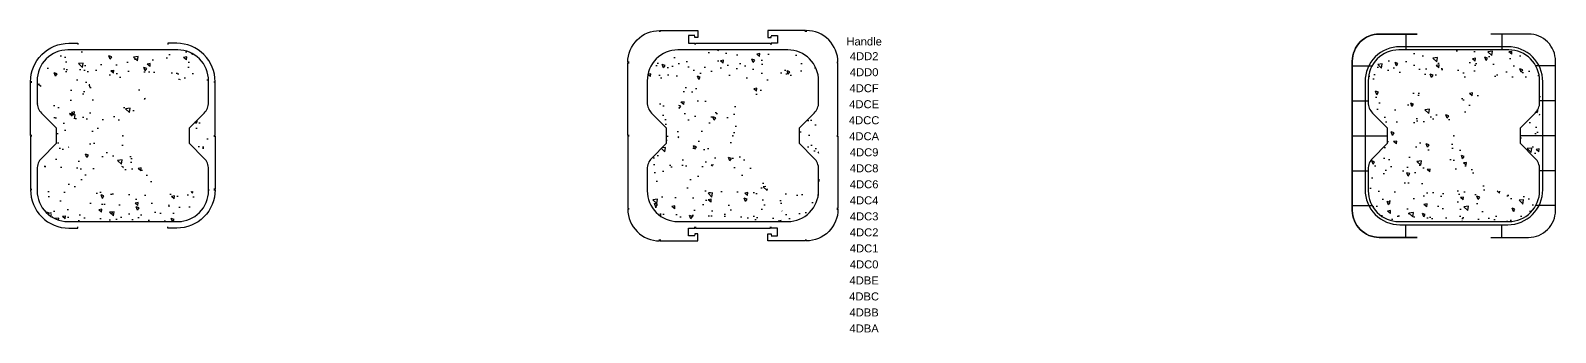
# Model space of a CAD drawing. Header units: millimetres. Extents: x -7838 to 162527, y -32093 to 60038.
# Drawn here: x 114069 to 138087, y 41486 to 46237 of the extents above; entities that cross this region are included whole.
import ezdxf

# ---------------------------------------------------------------- set-up
doc = ezdxf.new("R2010")
doc.units = ezdxf.units.MM
doc.layers.add('002 - STRUCTURAL STEEL', color=4, linetype='Continuous')
doc.layers.add('AR_TVM', color=7, linetype='Continuous')
doc.layers.add('A-COLS  CUT', color=5, linetype='Continuous', lineweight=25)
doc.styles.get("Standard").update_dxf_attribs({"font": 'arial.ttf'})

# ---------------------------------------------------------------- blocks, each defined once
blk = doc.blocks.new('A$C3f6ca57f')
at = {"layer": 'AR_TVM'}
h = blk.add_hatch(dxfattribs=at)
h.set_pattern_fill('AR-CONC', color=0, scale=3, angle=90, style=0)
h.set_pattern_definition([(140, (65844.4, 14380.63), (47.8173, 546.554), [57.15, -628.65]), (85, (65844.4, 14380.6), (-573.1705, -105.7303), [45.72, -502.9218]), (190.45144, (65848.4, 14426.17), (-525.3533, 440.8237), [48.57, -534.2707]), (136.1842, (65692, 14380.6), (126.127, 813.237), [85.725, -942.975]), (186.6356, (65702.5, 14448.4), (-742.278, 712.212), [72.855, -801.407]), (81.1842, (65692, 14380.6), (-742.278, 712.212), [68.58, -754.379]), (111, (65730.1, 14456.83), (306.7956, 454.8432), [57.15, -628.65]), (56, (65730.1, 14456.8), (-552.564, 185.406), [45.72, -502.92]), (161.45144, (65755.66, 14494.73), (-245.7683, 640.2493), [48.57, -534.27]), (127.5, (65844.4, 14380.63), (-253.6651, 9.2658), [0, -496.824, 0, -510.54, 0, -504.825]), (97.5, (65844.4, 14380.63), (-300.5417, 200.459), [0, -291.084, 0, -485.394, 0, -192.405]), (57.5, (65844.4, 14210.7), (17.18623, 406.7718), [0, -190.5, 0, -594.36, 0, -788.67]), (47.5, (65844.4, 14134.5), (-76.2795, 444.3875), [0, -247.65, 0, -394.716, 0, -560.07])])
edge = h.paths.add_edge_path()
edge.add_arc((-865, -865), 486, 178.2671, 271.7329)
edge.add_arc((-865, 865), 486, 88.2671, 181.7329)
edge.add_arc((865, -865), 486, 268.2671, 361.7329)
edge.add_arc((865, 865), 486, -1.7329, 91.7329)
edge.add_line((-879, -1350), (879, -1350))
edge.add_line((-879, 1350), (879, 1350))
edge.add_line((-1350, -879), (-1350, -475))
edge.add_arc((-1119, -528), 237, 139.8017, 167.0682, ccw=False)
edge.add_line((-1300, -375), (-1050, -125))
edge.add_line((-1050, -125), (-1050, 125))
edge.add_line((-1050, 125), (-1300, 375))
edge.add_arc((-1119, 528), 237, 192.9318, 220.1983, ccw=False)
edge.add_line((-1350, 475), (-1350, 879))
edge.add_line((1350, 879), (1350, 475))
edge.add_arc((1119, 528), 237, -40.1983, -12.9318, ccw=False)
edge.add_line((1300, 375), (1050, 125))
edge.add_line((1050, 125), (1050, -125))
edge.add_line((1050, -125), (1300, -375))
edge.add_arc((1119, -528), 237, 12.9318, 40.1983, ccw=False)
edge.add_line((1350, -475), (1350, -879))
at = {"color": 0}
blk.add_point((0, 0), dxfattribs=at)
at = {"layer": 'A-COLS  CUT', "color": 0}
blk.add_lwpolyline([(1050, 125), (1281, 356, 0.198912), (1350, 523), (1350, 865, 0.414214), (865, 1350), (-865, 1350, 0.414214), (-1350, 865), (-1350, 523, 0.198912), (-1281, 356), (-1050, 125), (-1050, -125), (-1281, -356, 0.198912), (-1350, -523), (-1350, -865, 0.414214), (-865, -1350), (865, -1350, 0.414214), (1350, -865), (1350, -523, 0.198912), (1281, -356), (1050, -125)], format="xyb", close=True, dxfattribs=at)

msp = doc.modelspace()

# ---------------------------------------------------------------- linework, layer by layer
for p, q in [((135387.40734, 46182.02618, 402), (135387.40734, 46182.02618, 2492)), ((135882.40734, 46181.96163, 402), (135882.40734, 46181.96163, 2492)), ((137092.40734, 46181.96163, 402), (137092.40734, 46181.96163, 2492)), ((137587.40734, 46182.02618, 402), (137587.40734, 46182.02618, 2492)), ((135732.40734, 45981.96163, 402), (135732.40734, 45981.96163, 2492)), ((136487.40734, 45981.96163, 402), (136487.40734, 45981.96163, 2492)), ((137242.40734, 45981.96163, 402), (137242.40734, 45981.96163, 2492)), ((134887.51606, 45681.96163, 402), (134887.51606, 45681.96163, 2492)), ((138087.29863, 45681.96163, 402), (138087.29863, 45681.96163, 2492)), ((134887.51606, 45131.96163, 402), (134887.51606, 45131.96163, 2492)), ((138087.29863, 45131.96163, 402), (138087.29863, 45131.96163, 2492)), ((134887.40734, 44581.96163, 402), (134887.40734, 44581.96163, 2492)), ((138087.40734, 44581.96163, 402), (138087.40734, 44581.96163, 2492)), ((134887.51606, 44031.96163, 402), (134887.51606, 44031.96163, 2492)), ((138087.29863, 44031.96163, 402), (138087.29863, 44031.96163, 2492)), ((134887.51606, 43481.96163, 402), (134887.51606, 43481.96163, 2492)), ((138087.29863, 43481.96163, 402), (138087.29863, 43481.96163, 2492)), ((135732.40734, 43181.96163, 402), (135732.40734, 43181.96163, 2492)), ((136487.40734, 43181.96163, 402), (136487.40734, 43181.96163, 2492)), ((137242.40734, 43181.96163, 402), (137242.40734, 43181.96163, 2492)), ((135387.40734, 42981.93033, 402), (135387.40734, 42981.93033, 2492)), ((135882.40734, 42981.96163, 402), (135882.40734, 42981.96163, 2492)), ((137092.40734, 42981.96163, 402), (137092.40734, 42981.96163, 2492)), ((137587.40734, 42981.93033, 402), (137587.40734, 42981.93033, 2492))]:
    msp.add_line(p, q)
for points in [[(123496.76641, 45736.96163), (123476.76641, 45736.96163, -0.4142135624), (123976.76641, 46236.96163), (123976.76641, 46216.96163)], [(126766.76641, 45736.96163), (126786.76641, 45736.96163, 0.4142135624), (126286.76641, 46236.96163), (126286.76641, 46216.96163)], [(114088.86426, 45431.96163), (114068.86426, 45431.96163, -0.4142135624), (114672.86426, 46035.96163), (114812.86426, 46035.96163), (114812.86426, 46015.96163)], [(116956.86426, 45431.96163), (116976.86426, 45431.96163, 0.4142135624), (116372.86426, 46035.96163), (116232.86426, 46035.96163), (116232.86426, 46015.96163)], [(114088.86426, 43731.96163), (114068.86426, 43731.96163, 0.4142135624), (114672.86426, 43127.96163), (114812.86426, 43127.96163), (114812.86426, 43147.96163)], [(116956.86426, 43731.96163), (116976.86426, 43731.96163, -0.4142135624), (116372.86426, 43127.96163), (116232.86426, 43127.96163), (116232.86426, 43147.96163)], [(123496.76641, 43426.96163), (123476.76641, 43426.96163, 0.4142135624), (123976.76641, 42926.96163), (123976.76641, 42946.96163)], [(126766.76641, 43426.96163), (126786.76641, 43426.96163, -0.4142135624), (126286.76641, 42926.96163), (126286.76641, 42946.96163)]]:
    msp.add_lwpolyline(points, format="xyb")
for points in [[(123986.76641, 46216.96163), (123986.76641, 46236.96163), (124581.76641, 46236.96163), (124581.76641, 46127.96163), (124531.76641, 46127.96163), (124531.76641, 46147.96163)], [(124531.76641, 46156.96163), (124431.76641, 46156.96163), (124431.76641, 46035.96163), (124531.76641, 46035.96163), (124531.76641, 46015.96163)], [(126276.76641, 46216.96163), (126276.76641, 46236.96163), (125681.76641, 46236.96163), (125681.76641, 46127.96163), (125731.76641, 46127.96163), (125731.76641, 46147.96163)], [(125731.76641, 46156.96163), (125831.76641, 46156.96163), (125831.76641, 46035.96163), (125731.76641, 46035.96163), (125731.76641, 46015.96163)], [(124541.76641, 46015.96163), (124541.76641, 46035.96163), (125721.76641, 46035.96163), (125721.76641, 46015.96163)], [(123496.76641, 44586.96163), (123476.76641, 44586.96163), (123476.76641, 45726.96163), (123496.76641, 45726.96163)], [(126766.76641, 44586.96163), (126786.76641, 44586.96163), (126786.76641, 45726.96163), (126766.76641, 45726.96163)], [(114088.86426, 44586.96163), (114068.86426, 44586.96163), (114068.86426, 45421.96163), (114088.86426, 45421.96163)], [(116956.86426, 44586.96163), (116976.86426, 44586.96163), (116976.86426, 45421.96163), (116956.86426, 45421.96163)], [(114088.86426, 44576.96163), (114068.86426, 44576.96163), (114068.86426, 43741.96163), (114088.86426, 43741.96163)], [(116956.86426, 44576.96163), (116976.86426, 44576.96163), (116976.86426, 43741.96163), (116956.86426, 43741.96163)], [(123496.76641, 44576.96163), (123476.76641, 44576.96163), (123476.76641, 43436.96163), (123496.76641, 43436.96163)], [(126766.76641, 44576.96163), (126786.76641, 44576.96163), (126786.76641, 43436.96163), (126766.76641, 43436.96163)], [(123986.76641, 42946.96163), (123986.76641, 42926.96163), (124581.76641, 42926.96163), (124581.76641, 43035.96163), (124531.76641, 43035.96163), (124531.76641, 43015.96163)], [(124531.76641, 43006.96163), (124431.76641, 43006.96163), (124431.76641, 43127.96163), (124531.76641, 43127.96163), (124531.76641, 43147.96163)], [(124541.76641, 43147.96163), (124541.76641, 43127.96163), (125721.76641, 43127.96163), (125721.76641, 43147.96163)], [(126276.76641, 42946.96163), (126276.76641, 42926.96163), (125681.76641, 42926.96163), (125681.76641, 43035.96163), (125731.76641, 43035.96163), (125731.76641, 43015.96163)], [(125731.76641, 43006.96163), (125831.76641, 43006.96163), (125831.76641, 43127.96163), (125731.76641, 43127.96163), (125731.76641, 43147.96163)]]:
    msp.add_lwpolyline(points)
at = {"layer": '002 - STRUCTURAL STEEL'}
for p, q in [((135732.40734, 46182.03182, 402), (135732.40734, 45931.96163, 402)), ((135732.40734, 46182.03182, 2492.5), (135732.40734, 45931.96163, 2492.5)), ((135732.40734, 46182.03182, 1969.5), (135732.40734, 45931.96163, 1969.5)), ((135732.40734, 46182.03182, 1447), (135732.40734, 45931.96163, 1447)), ((135732.40734, 46182.03182, 924.5), (135732.40734, 45931.96163, 924.5)), ((137242.40734, 46182.03182, 402), (137242.40734, 45931.96163, 402)), ((137242.40734, 46182.03182, 2492.5), (137242.40734, 45931.96163, 2492.5)), ((137242.40734, 46182.03182, 1969.5), (137242.40734, 45931.96163, 1969.5)), ((137242.40734, 46182.03182, 1447), (137242.40734, 45931.96163, 1447)), ((137242.40734, 46182.03182, 924.5), (137242.40734, 45931.96163, 924.5)), ((134887.51606, 45681.96163, 402), (135197.5094, 45681.96163, 402)), ((134887.51606, 45681.96163, 2492.5), (135197.5094, 45681.96163, 2492.5)), ((134887.51606, 45681.96163, 1969.5), (135197.5094, 45681.96163, 1969.5)), ((134887.51606, 45681.96163, 1447), (135197.5094, 45681.96163, 1447)), ((134887.51606, 45681.96163, 924.5), (135197.5094, 45681.96163, 924.5)), ((138087.29863, 45681.96163, 402), (137777.30529, 45681.96163, 402)), ((138087.29863, 45681.96163, 2492.5), (137777.30529, 45681.96163, 2492.5)), ((138087.29863, 45681.96163, 1969.5), (137777.30529, 45681.96163, 1969.5)), ((138087.29863, 45681.96163, 1447), (137777.30529, 45681.96163, 1447)), ((138087.29863, 45681.96163, 924.5), (137777.30529, 45681.96163, 924.5)), ((134887.51606, 45131.96163, 402), (135137.40734, 45131.96163, 402)), ((134887.51606, 45131.96163, 2492.5), (135137.40734, 45131.96163, 2492.5)), ((134887.51606, 45131.96163, 1969.5), (135137.40734, 45131.96163, 1969.5)), ((134887.51606, 45131.96163, 1447), (135137.40734, 45131.96163, 1447)), ((134887.51606, 45131.96163, 924.5), (135137.40734, 45131.96163, 924.5)), ((138087.29863, 45131.96163, 402), (137837.40734, 45131.96163, 402)), ((138087.29863, 45131.96163, 2492.5), (137837.40734, 45131.96163, 2492.5)), ((138087.29863, 45131.96163, 1969.5), (137837.40734, 45131.96163, 1969.5)), ((138087.29863, 45131.96163, 1447), (137837.40734, 45131.96163, 1447)), ((138087.29863, 45131.96163, 924.5), (137837.40734, 45131.96163, 924.5)), ((134887.51606, 44581.96163, 402), (135437.40734, 44581.96163, 402)), ((134887.51606, 44581.96163, 2492.5), (135437.40734, 44581.96163, 2492.5)), ((134887.51606, 44581.96163, 1969.5), (135437.40734, 44581.96163, 1969.5)), ((134887.51606, 44581.96163, 1447), (135437.40734, 44581.96163, 1447)), ((134887.51606, 44581.96163, 924.5), (135437.40734, 44581.96163, 924.5)), ((138087.29863, 44581.96163, 402), (137537.40734, 44581.96163, 402)), ((138087.29863, 44581.96163, 2492.5), (137537.40734, 44581.96163, 2492.5)), ((138087.29863, 44581.96163, 1969.5), (137537.40734, 44581.96163, 1969.5)), ((138087.29863, 44581.96163, 1447), (137537.40734, 44581.96163, 1447)), ((138087.29863, 44581.96163, 924.5), (137537.40734, 44581.96163, 924.5)), ((134887.51606, 44031.96163, 402), (135137.40734, 44031.96163, 402)), ((134887.51606, 44031.96163, 2492.5), (135137.40734, 44031.96163, 2492.5)), ((134887.51606, 44031.96163, 1969.5), (135137.40734, 44031.96163, 1969.5)), ((134887.51606, 44031.96163, 1447), (135137.40734, 44031.96163, 1447)), ((134887.51606, 44031.96163, 924.5), (135137.40734, 44031.96163, 924.5)), ((138087.29863, 44031.96163, 402), (137837.40734, 44031.96163, 402)), ((138087.29863, 44031.96163, 2492.5), (137837.40734, 44031.96163, 2492.5)), ((138087.29863, 44031.96163, 1969.5), (137837.40734, 44031.96163, 1969.5)), ((138087.29863, 44031.96163, 1447), (137837.40734, 44031.96163, 1447)), ((138087.29863, 44031.96163, 924.5), (137837.40734, 44031.96163, 924.5)), ((134887.51606, 43481.96163, 402), (135197.5094, 43481.96163, 402)), ((134887.51606, 43481.96163, 2492.5), (135197.5094, 43481.96163, 2492.5)), ((134887.51606, 43481.96163, 1969.5), (135197.5094, 43481.96163, 1969.5)), ((134887.51606, 43481.96163, 1447), (135197.5094, 43481.96163, 1447)), ((134887.51606, 43481.96163, 924.5), (135197.5094, 43481.96163, 924.5)), ((138087.29863, 43481.96163, 402), (137777.30529, 43481.96163, 402)), ((138087.29863, 43481.96163, 2492.5), (137777.30529, 43481.96163, 2492.5)), ((138087.29863, 43481.96163, 1969.5), (137777.30529, 43481.96163, 1969.5)), ((138087.29863, 43481.96163, 1447), (137777.30529, 43481.96163, 1447)), ((138087.29863, 43481.96163, 924.5), (137777.30529, 43481.96163, 924.5)), ((135732.40734, 42981.89144, 402), (135732.40734, 43181.96163, 402)), ((135732.40734, 42981.89144, 2492.5), (135732.40734, 43181.96163, 2492.5)), ((135732.40734, 42981.89144, 1969.5), (135732.40734, 43181.96163, 1969.5)), ((135732.40734, 42981.89144, 1447), (135732.40734, 43181.96163, 1447)), ((135732.40734, 42981.89144, 924.5), (135732.40734, 43181.96163, 924.5)), ((137242.40734, 42981.89144, 402), (137242.40734, 43181.96163, 402)), ((137242.40734, 42981.89144, 2492.5), (137242.40734, 43181.96163, 2492.5)), ((137242.40734, 42981.89144, 1969.5), (137242.40734, 43181.96163, 1969.5)), ((137242.40734, 42981.89144, 1447), (137242.40734, 43181.96163, 1447)), ((137242.40734, 42981.89144, 924.5), (137242.40734, 43181.96163, 924.5))]:
    msp.add_line(p, q, dxfattribs=at)
for points, elevation in [([(135907.40734, 46181.96163), (135312.40734, 46181.96163, 0.4142135624), (134887.40734, 45756.96163), (134887.40734, 43406.96163, 0.4142135624), (135312.40734, 42981.96163), (135907.40734, 42981.96163)], 402), ([(135907.40734, 46181.96163), (135312.40734, 46181.96163, 0.4142135624), (134887.40734, 45756.96163), (134887.40734, 43406.96163, 0.4142135624), (135312.40734, 42981.96163), (135907.40734, 42981.96163)], 924.5), ([(135907.40734, 46181.96163), (135312.40734, 46181.96163, 0.4142135624), (134887.40734, 45756.96163), (134887.40734, 43406.96163, 0.4142135624), (135312.40734, 42981.96163), (135907.40734, 42981.96163)], 1447), ([(135907.40734, 46181.96163), (135312.40734, 46181.96163, 0.4142135624), (134887.40734, 45756.96163), (134887.40734, 43406.96163, 0.4142135624), (135312.40734, 42981.96163), (135907.40734, 42981.96163)], 1969.5), ([(135907.40734, 42981.96163), (135312.40734, 42981.96163, -0.4142135624), (134887.40734, 43406.96163), (134887.40734, 45756.96163, -0.4142135624), (135312.40734, 46181.96163), (135907.40734, 46181.96163)], 2492.5), ([(137067.40734, 42981.96163), (137662.40734, 42981.96163, 0.4142135624), (138087.40734, 43406.96163), (138087.40734, 45756.96163, 0.4142135624), (137662.40734, 46181.96163), (137067.40734, 46181.96163)], 402), ([(137067.40734, 42981.96163), (137662.40734, 42981.96163, 0.4142135624), (138087.40734, 43406.96163), (138087.40734, 45756.96163, 0.4142135624), (137662.40734, 46181.96163), (137067.40734, 46181.96163)], 924.5), ([(137067.40734, 42981.96163), (137662.40734, 42981.96163, 0.4142135624), (138087.40734, 43406.96163), (138087.40734, 45756.96163, 0.4142135624), (137662.40734, 46181.96163), (137067.40734, 46181.96163)], 1447), ([(137067.40734, 42981.96163), (137662.40734, 42981.96163, 0.4142135624), (138087.40734, 43406.96163), (138087.40734, 45756.96163, 0.4142135624), (137662.40734, 46181.96163), (137067.40734, 46181.96163)], 1969.5), ([(137067.40734, 42981.96163), (137662.40734, 42981.96163, 0.4142135624), (138087.40734, 43406.96163), (138087.40734, 45756.96163, 0.4142135624), (137662.40734, 46181.96163), (137067.40734, 46181.96163)], 2492.5)]:
    msp.add_lwpolyline(points, format="xyb", dxfattribs=dict(at, elevation=elevation))
for elevation in [237, 402]:
    msp.add_lwpolyline([(135087.40734, 45431.96163), (135087.40734, 43731.96163, 0.4142135624), (135637.40734, 43181.96163), (137337.40734, 43181.96163, 0.4142135624), (137887.40734, 43731.96163), (137887.40734, 45431.96163, 0.4142135624), (137337.40734, 45981.96163), (135637.40734, 45981.96163, 0.4142135624)], format="xyb", close=True, dxfattribs=dict(at, elevation=elevation))
for points, elevation in [([(137337.40734, 45981.96163), (135637.40734, 45981.96163)], 924.5), ([(137337.40734, 45981.96163), (135637.40734, 45981.96163)], 1447), ([(137337.40734, 45981.96163), (135637.40734, 45981.96163)], 1969.5), ([(137337.40734, 45981.96163), (135637.40734, 45981.96163)], 2492), ([(135637.40734, 43181.96163), (137337.40734, 43181.96163)], 924.5), ([(135637.40734, 43181.96163), (137337.40734, 43181.96163)], 1447), ([(135637.40734, 43181.96163), (137337.40734, 43181.96163)], 1969.5), ([(135637.40734, 43181.96163), (137337.40734, 43181.96163)], 2492)]:
    msp.add_lwpolyline(points, dxfattribs=dict(at, elevation=elevation))

# ---------------------------------------------------------------- block references
at = {"color": 8}
for p in [(115522.86426, 44581.96163), (125131.76641, 44581.96163), (136487.40734, 44581.96163)]:
    msp.add_blockref('A$C3f6ca57f', p, dxfattribs=at)

# ---------------------------------------------------------------- texts
at = {"char_height": 126, "width": 767.4024557}
for s, insert, attachment_point in [('Handle', (127198.5825, 46064.36838), 5), ('4DD2', (127198.5825, 45896.36838), 2), ('4DD0', (127198.5825, 45644.36838), 2), ('4DCF', (127198.5825, 45392.36838), 2), ('4DCE', (127198.5825, 45140.36838), 2), ('4DCC', (127198.5825, 44888.36838), 2), ('4DCA', (127198.5825, 44636.36838), 2), ('4DC9', (127198.5825, 44384.36838), 2), ('4DC8', (127198.5825, 44132.36838), 2), ('4DC6', (127198.5825, 43880.36838), 2), ('4DC4', (127198.5825, 43628.36838), 2), ('4DC3', (127198.5825, 43376.36838), 2), ('4DC2', (127198.5825, 43124.36838), 2), ('4DC1', (127198.5825, 42872.36838), 2), ('4DC0', (127198.5825, 42620.36838), 2), ('4DBE', (127198.5825, 42368.36838), 2), ('4DBC', (127198.5825, 42116.36838), 2), ('4DBB', (127198.5825, 41864.36838), 2), ('4DBA', (127198.5825, 41612.36838), 2)]:
    msp.add_mtext(s, dxfattribs=dict(at, insert=insert, attachment_point=attachment_point))

doc.saveas('drawing.dxf')
